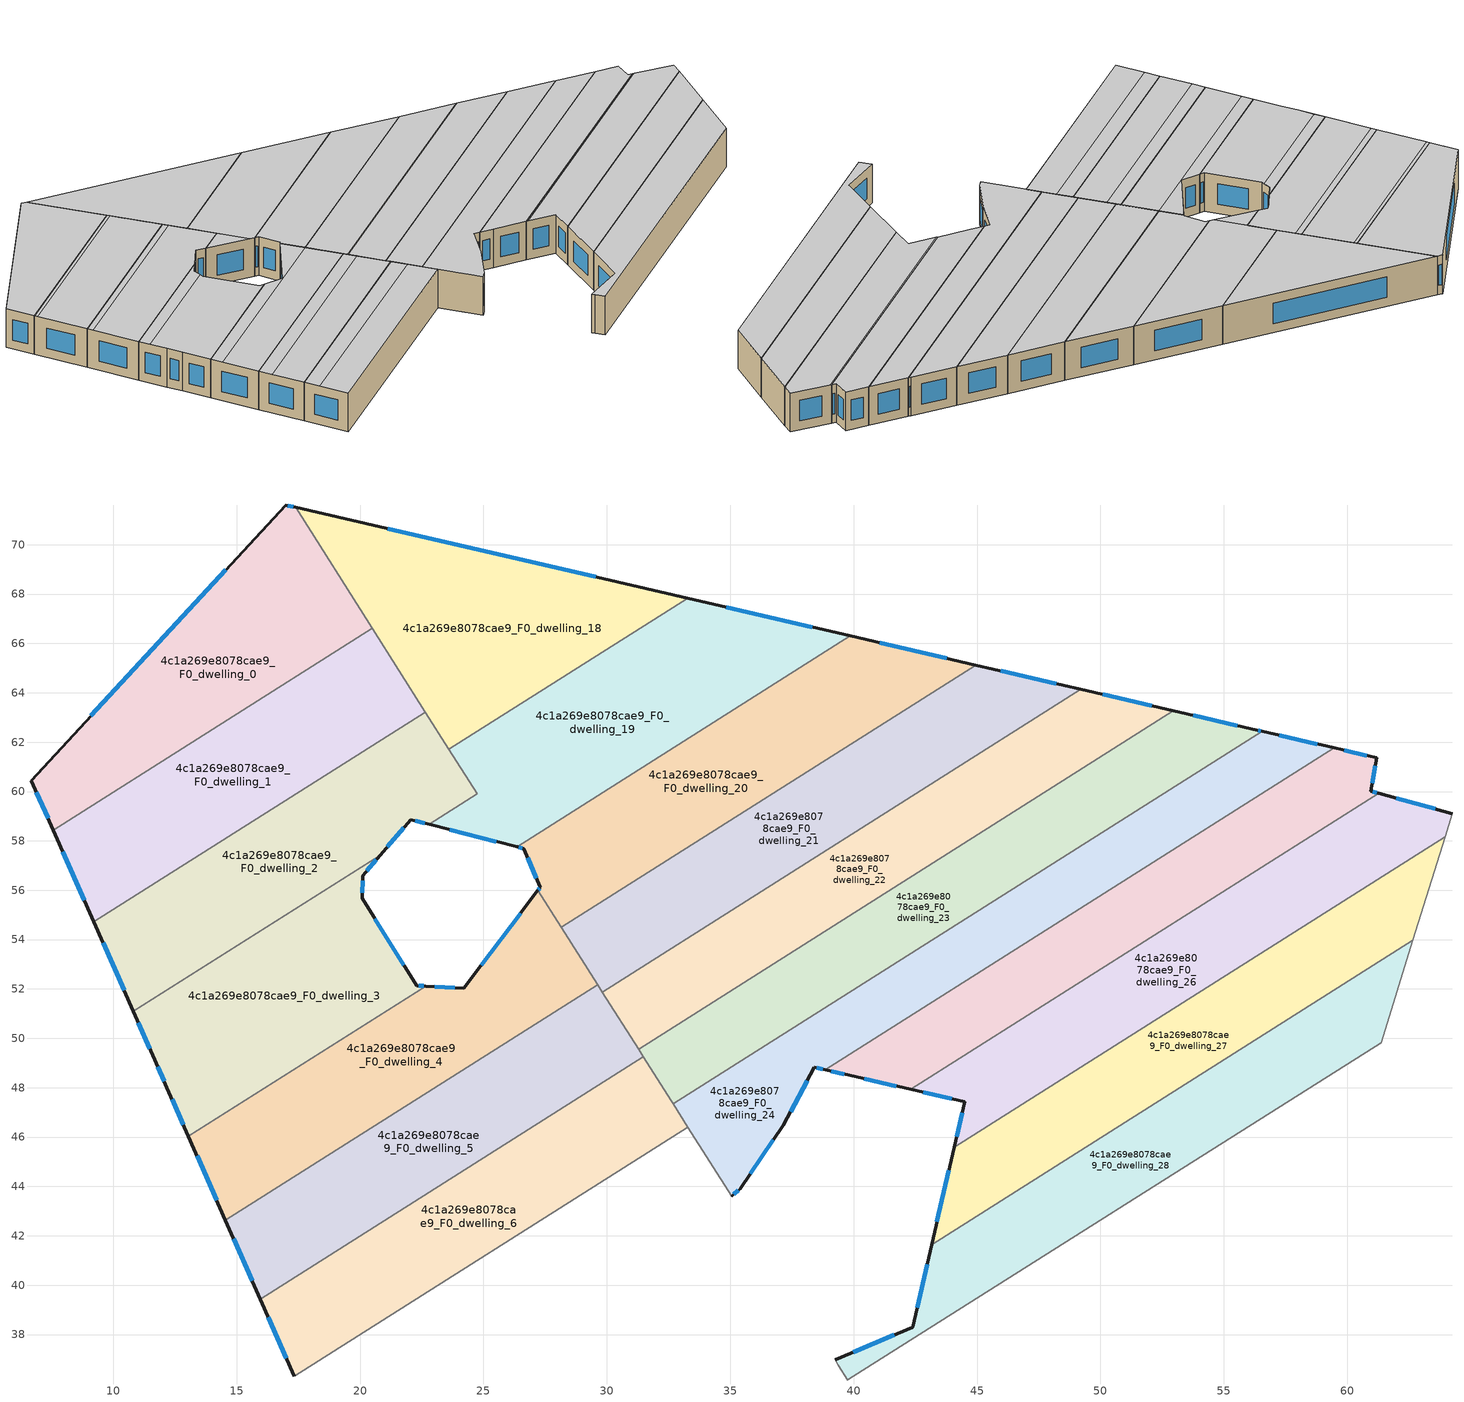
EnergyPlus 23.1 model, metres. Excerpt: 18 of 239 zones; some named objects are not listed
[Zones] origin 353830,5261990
4c1a269e8078cae9_F0_dwelling_0
 floor ground (EU_floor_Construction): 17.4,71.51 20.49,66.62 7.57,58.44 6.68,60.45 16.98,71.61 z0
 wall outside (EU_wall_Construction): 17.4,71.51 16.98,71.61 6.68,60.45 7.57,58.44 z0:3
 wall to 4c1a269e8078cae9_F0_dwelling_1 (EU_wall_Construction): 7.57,58.44 20.49,66.62 z0:3
 wall to 4c1a269e8078cae9_F0_dwelling_18 (EU_wall_Construction): 20.49,66.62 17.4,71.51 z0:3
 window (EU_Window_Construction): 6.89,59.97 7.36,58.91 / 14.56,68.99 9.1,63.07 / 17.3,71.53 17.08,71.59 z0.7:2.3
 ceiling to 4c1a269e8078cae9_F1_dwelling_0 (EU_floor_Construction): 20.49,66.62 17.4,71.51 16.98,71.61 6.68,60.45 7.57,58.44 z3
4c1a269e8078cae9_F0_dwelling_1
 floor ground (EU_floor_Construction): 20.49,66.62 22.65,63.21 9.21,54.72 7.57,58.44 z0
 wall outside (EU_wall_Construction): 7.57,58.44 9.21,54.72 z0:3
 wall to 4c1a269e8078cae9_F0_dwelling_2 (EU_wall_Construction): 9.21,54.72 22.65,63.21 z0:3
 wall to 4c1a269e8078cae9_F0_dwelling_18 (EU_wall_Construction): 22.65,63.21 20.5,66.62 z0:3
 window (EU_Window_Construction): 7.95,57.56 8.83,55.59 z0.7:2.3
 ceiling to 4c1a269e8078cae9_F1_dwelling_1 (EU_floor_Construction): 22.65,63.21 20.62,66.41 7.67,58.22 9.21,54.72 z3
 ceiling to 4c1a269e8078cae9_F1_dwelling_0 (EU_floor_Construction): 20.62,66.41 20.49,66.62 7.57,58.44 7.67,58.22 z3
4c1a269e8078cae9_F0_dwelling_18
 floor ground (EU_floor_Construction): 33.29,67.83 23.6,61.7 17.4,71.51 z0
 wall outside (EU_wall_Construction): 33.29,67.83 17.4,71.51 z0:3
 wall to 4c1a269e8078cae9_F0_dwelling_19 (EU_wall_Construction): 23.6,61.7 33.29,67.83 z0:3
 wall to 4c1a269e8078cae9_F0_dwelling_2 (EU_wall_Construction): 22.65,63.21 23.6,61.7 z0:3
 window (EU_Window_Construction): 29.56,68.69 21.13,70.65 z0.7:2.3
 ceiling to 4c1a269e8078cae9_F1_dwelling_17 (EU_floor_Construction): 33.29,67.83 17.4,71.51 23.6,61.7 z3
4c1a269e8078cae9_F0_dwelling_19
 floor ground (EU_floor_Construction): 39.87,66.3 26.36,57.76 22.8,58.67 24.74,59.9 23.6,61.7 33.29,67.83 z0
 wall outside (EU_wall_Construction): 39.87,66.3 33.29,67.83 / 22.8,58.67 26.36,57.76 z0:3
 wall to 4c1a269e8078cae9_F0_dwelling_20 (EU_wall_Construction): 26.36,57.76 39.87,66.3 z0:3
 wall to 4c1a269e8078cae9_F0_dwelling_2 (EU_wall_Construction): 23.6,61.7 24.74,59.9 22.8,58.67 z0:3
 window (EU_Window_Construction): 38.32,66.66 34.83,67.47 / 23.63,58.46 25.53,57.97 z0.7:2.3
 ceiling to 4c1a269e8078cae9_F1_dwelling_18 (EU_floor_Construction): 39.87,66.3 33.29,67.83 23.6,61.7 26.05,57.84 26.36,57.76 z3
 ceiling to 4c1a269e8078cae9_F1_dwelling_2 (EU_floor_Construction): 26.05,57.84 24.5,60.29 24.74,59.9 22.8,58.67 z3
4c1a269e8078cae9_F0_dwelling_2
 floor ground (EU_floor_Construction): 22.65,63.21 24.74,59.9 22.8,58.67 22.06,58.86 20.82,57.42 10.82,51.09 9.21,54.72 z0
 wall outside (EU_wall_Construction): 20.82,57.42 22.06,58.86 22.8,58.67 / 9.21,54.72 10.82,51.09 z0:3
 wall to 4c1a269e8078cae9_F0_dwelling_3 (EU_wall_Construction): 10.82,51.09 20.82,57.42 z0:3
 window (EU_Window_Construction): 21.11,57.76 21.77,58.52 / 9.59,53.86 10.44,51.94 / 22.23,58.82 22.62,58.72 z0.7:2.3
 ceiling to 4c1a269e8078cae9_F1_dwelling_2 (EU_floor_Construction): 20.82,57.42 22.06,58.86 22.8,58.67 24.74,59.9 22.89,62.82 9.4,54.29 10.82,51.09 z3
 ceiling to 4c1a269e8078cae9_F1_dwelling_1 (EU_floor_Construction): 22.89,62.82 22.65,63.21 9.21,54.72 9.4,54.29 z3
4c1a269e8078cae9_F0_dwelling_20
 floor ground (EU_floor_Construction): 44.96,65.12 28.16,54.5 27.21,56 27.3,56.12 26.64,57.69 26.36,57.76 39.87,66.3 z0
 wall outside (EU_wall_Construction): 26.36,57.76 26.64,57.69 27.3,56.12 27.21,56 / 44.96,65.12 39.87,66.3 z0:3
 wall to 4c1a269e8078cae9_F0_dwelling_21 (EU_wall_Construction): 28.16,54.5 44.96,65.12 z0:3
 wall to 4c1a269e8078cae9_F0_dwelling_4 (EU_wall_Construction): 27.21,56 28.16,54.5 z0:3
 window (EU_Window_Construction): 26.43,57.74 26.58,57.71 / 43.76,65.4 41.06,66.03 / 27.28,56.09 27.23,56.03 / 26.8,57.32 27.14,56.49 z0.7:2.3
 ceiling to 4c1a269e8078cae9_F1_dwelling_19 (EU_floor_Construction): 44.96,65.12 39.87,66.3 26.36,57.76 26.64,57.69 27.3,56.12 27.21,56 28.16,54.5 z3
4c1a269e8078cae9_F0_dwelling_21
 floor ground (EU_floor_Construction): 49.21,64.14 29.82,51.88 28.16,54.5 44.96,65.12 z0
 wall outside (EU_wall_Construction): 49.21,64.14 44.96,65.12 z0:3
 wall to 4c1a269e8078cae9_F0_dwelling_22 (EU_wall_Construction): 29.82,51.88 49.21,64.14 z0:3
 wall to 4c1a269e8078cae9_F0_dwelling_5 (EU_wall_Construction): 29.63,52.18 29.82,51.88 z0:3
 wall to 4c1a269e8078cae9_F0_dwelling_4 (EU_wall_Construction): 28.16,54.5 29.63,52.18 z0:3
 window (EU_Window_Construction): 48.21,64.37 45.95,64.89 z0.7:2.3
 ceiling to 4c1a269e8078cae9_F1_dwelling_20 (EU_floor_Construction): 49.21,64.14 44.96,65.12 28.16,54.5 29.82,51.88 z3
4c1a269e8078cae9_F0_dwelling_22
 floor ground (EU_floor_Construction): 52.96,63.27 31.28,49.56 29.82,51.88 49.21,64.14 z0
 wall outside (EU_wall_Construction): 52.96,63.27 49.21,64.14 z0:3
 wall to 4c1a269e8078cae9_F0_dwelling_23 (EU_wall_Construction): 31.28,49.56 52.96,63.27 z0:3
 wall to 4c1a269e8078cae9_F0_dwelling_5 (EU_wall_Construction): 29.82,51.87 31.28,49.56 z0:3
 window (EU_Window_Construction): 52.08,63.48 50.09,63.94 z0.7:2.3
 ceiling to 4c1a269e8078cae9_F1_dwelling_21 (EU_floor_Construction): 52.96,63.27 49.21,64.14 29.82,51.88 31.28,49.56 z3
4c1a269e8078cae9_F0_dwelling_23
 floor ground (EU_floor_Construction): 56.34,62.49 56.55,62.44 32.69,47.34 32.61,47.47 31.28,49.56 52.96,63.27 z0
 wall outside (EU_wall_Construction): 56.55,62.44 56.34,62.49 52.96,63.27 z0:3
 wall to 4c1a269e8078cae9_F0_dwelling_24 (EU_wall_Construction): 32.69,47.34 56.55,62.44 z0:3
 wall to 4c1a269e8078cae9_F0_dwelling_6 (EU_wall_Construction): 31.48,49.25 32.61,47.47 32.69,47.34 z0:3
 wall to 4c1a269e8078cae9_F0_dwelling_5 (EU_wall_Construction): 31.28,49.56 31.48,49.25 z0:3
 window (EU_Window_Construction): 55.55,62.67 53.75,63.09 / 56.5,62.45 56.39,62.47 z0.7:2.3
 ceiling to 4c1a269e8078cae9_F1_dwelling_22 (EU_floor_Construction): 56.55,62.44 56.34,62.49 52.96,63.27 31.28,49.56 32.61,47.47 32.69,47.34 z3
4c1a269e8078cae9_F0_dwelling_24
 floor ground (EU_floor_Construction): 59.47,61.76 38.85,48.72 38.4,48.82 37.15,46.49 35.4,43.92 35.06,43.6 32.69,47.34 56.55,62.44 z0
 wall outside (EU_wall_Construction): 59.47,61.76 56.55,62.44 / 35.06,43.6 35.4,43.92 37.15,46.49 38.4,48.82 38.85,48.72 z0:3
 wall to 4c1a269e8078cae9_F0_dwelling_25 (EU_wall_Construction): 38.85,48.72 59.47,61.76 z0:3
 wall to 4c1a269e8078cae9_F0_dwelling_7 (EU_wall_Construction): 33.29,46.4 35.06,43.6 z0:3
 wall to 4c1a269e8078cae9_F0_dwelling_6 (EU_wall_Construction): 32.69,47.34 33.29,46.4 z0:3
 window (EU_Window_Construction): 58.78,61.92 57.23,62.28 / 38.51,48.8 38.75,48.74 / 37.45,47.03 38.11,48.27 / 35.81,44.52 36.74,45.88 / 35.14,43.67 35.32,43.84 z0.7:2.3
 ceiling to 4c1a269e8078cae9_F1_dwelling_23 (EU_floor_Construction): 59.47,61.76 56.55,62.44 32.69,47.34 35.06,43.6 35.4,43.92 37.15,46.49 38.4,48.82 38.85,48.72 z3
4c1a269e8078cae9_F0_dwelling_25
 floor ground (EU_floor_Construction): 61.19,61.36 60.95,60.01 61.28,59.92 42.31,47.93 39.84,48.5 38.85,48.72 59.47,61.76 z0
 wall outside (EU_wall_Construction): 61.28,59.92 60.95,60.01 61.19,61.36 59.47,61.76 / 38.85,48.72 39.84,48.5 42.31,47.93 z0:3
 wall to 4c1a269e8078cae9_F0_dwelling_26 (EU_wall_Construction): 42.31,47.93 61.28,59.92 z0:3
 window (EU_Window_Construction): 60.79,61.46 59.87,61.67 / 61.01,60.33 61.13,61.05 / 61.2,59.94 61.03,59.99 / 40.42,48.36 41.73,48.06 / 39.08,48.67 39.61,48.55 z0.7:2.3
 ceiling to 4c1a269e8078cae9_F1_dwelling_24 (EU_floor_Construction): 61.28,59.92 60.95,60.01 61.19,61.36 59.47,61.76 38.85,48.72 39.84,48.5 42.31,47.93 z3
4c1a269e8078cae9_F0_dwelling_26
 floor ground (EU_floor_Construction): 64.25,59.11 63.96,58.17 44.07,45.59 44.49,47.42 42.31,47.93 61.28,59.92 z0
 wall outside (EU_wall_Construction): 64.25,59.11 61.28,59.92 / 42.31,47.93 44.49,47.42 44.07,45.59 z0:3
 wall adiabatic (EU_wall_Construction): 63.96,58.17 64.25,59.11 z0:3
 wall to 4c1a269e8078cae9_F0_dwelling_27 (EU_wall_Construction): 44.07,45.59 63.96,58.17 z0:3
 window (EU_Window_Construction): 63.55,59.3 61.98,59.73 / 44.4,46.99 44.17,46.02 / 42.82,47.81 43.98,47.54 z0.7:2.3
 ceiling to 4c1a269e8078cae9_F1_dwelling_25 (EU_floor_Construction): 63.96,58.17 64.25,59.11 61.41,59.89 42.45,47.9 44.49,47.42 44.07,45.59 z3
 ceiling to 4c1a269e8078cae9_F1_dwelling_24 (EU_floor_Construction): 61.41,59.89 61.28,59.92 42.31,47.93 42.45,47.9 z3
4c1a269e8078cae9_F0_dwelling_27
 floor ground (EU_floor_Construction): 63.96,58.17 62.66,53.97 43.16,41.63 44.07,45.59 z0
 wall outside (EU_wall_Construction): 44.07,45.59 43.16,41.63 z0:3
 wall to 4c1a269e8078cae9_F0_dwelling_28 (EU_wall_Construction): 43.16,41.63 62.66,53.97 z0:3
 wall adiabatic (EU_wall_Construction): 62.66,53.97 63.96,58.17 z0:3
 window (EU_Window_Construction): 43.86,44.66 43.37,42.56 z0.7:2.3
 ceiling to 4c1a269e8078cae9_F1_dwelling_26 (EU_floor_Construction): 62.66,53.97 63.96,58.17 44.07,45.59 43.16,41.63 z3
4c1a269e8078cae9_F0_dwelling_28
 floor ground (EU_floor_Construction): 62.66,53.97 61.37,49.82 39.76,36.16 39.25,36.98 42.39,38.3 43.16,41.63 z0
 wall outside (EU_wall_Construction): 43.16,41.63 42.39,38.3 39.25,36.98 z0:3
 wall adiabatic (EU_wall_Construction): 61.37,49.82 62.66,53.97 z0:3
 wall to 4c1a269e8078cae9_F0_dwelling_29 (EU_wall_Construction): 39.76,36.16 61.37,49.82 z0:3
 wall to 4c1a269e8078cae9_F0_dwelling_9 (EU_wall_Construction): 39.25,36.98 39.39,36.76 z0:3
 wall to 4c1a269e8078cae9_F0_dwelling_10 (EU_wall_Construction): 39.39,36.76 39.76,36.16 z0:3
 window (EU_Window_Construction): 41.65,37.99 39.98,37.29 / 42.98,40.85 42.57,39.09 z0.7:2.3
 ceiling to 4c1a269e8078cae9_F1_dwelling_27 (EU_floor_Construction): 61.37,49.82 62.66,53.97 43.16,41.63 42.39,38.3 39.25,36.98 39.76,36.16 z3
4c1a269e8078cae9_F0_dwelling_3
 floor ground (EU_floor_Construction): 20.82,57.42 20.11,56.6 20.09,55.67 22.29,52.14 22.67,52.12 13.05,46.03 12.18,48 11.69,49.12 10.82,51.09 z0
 wall outside (EU_wall_Construction): 22.67,52.12 22.29,52.14 20.09,55.67 20.11,56.6 20.82,57.42 / 10.82,51.09 11.69,49.12 12.18,48 13.05,46.03 z0:3
 wall to 4c1a269e8078cae9_F0_dwelling_4 (EU_wall_Construction): 13.05,46.03 22.67,52.12 z0:3
 window (EU_Window_Construction): 20.28,56.79 20.65,57.23 / 20.09,55.89 20.11,56.38 / 21.77,52.97 20.61,54.84 / 22.58,52.12 22.38,52.13 / 12.38,47.54 12.84,46.49 / 11.8,48.86 12.06,48.26 / 11.02,50.63 11.48,49.58 z0.7:2.3
 ceiling to 4c1a269e8078cae9_F1_dwelling_3 (EU_floor_Construction): 22.67,52.12 22.29,52.14 20.09,55.67 20.09,55.94 11.17,50.29 11.69,49.12 12.18,48 13.05,46.03 z3
 ceiling to 4c1a269e8078cae9_F1_dwelling_2 (EU_floor_Construction): 20.09,55.94 20.11,56.6 20.82,57.42 10.82,51.09 11.17,50.29 z3
4c1a269e8078cae9_F0_dwelling_4
 floor ground (EU_floor_Construction): 27.21,56 29.63,52.18 14.54,42.64 13.05,46.03 22.67,52.12 24.21,52.02 z0
 wall outside (EU_wall_Construction): 13.05,46.03 14.54,42.64 / 27.21,56 24.21,52.02 22.67,52.12 z0:3
 wall to 4c1a269e8078cae9_F0_dwelling_5 (EU_wall_Construction): 14.54,42.64 29.63,52.18 z0:3
 window (EU_Window_Construction): 13.4,45.23 14.19,43.43 / 23.85,52.04 23.03,52.09 / 26.51,55.07 24.91,52.96 z0.7:2.3
 ceiling adiabatic (EU_roof_Construction): 29.63,52.18 28.17,54.48 13.43,45.15 14.54,42.64 z3
 ceiling to 4c1a269e8078cae9_F1_dwelling_3 (EU_floor_Construction): 24.21,52.02 22.67,52.12 13.05,46.03 13.43,45.15 28.17,54.48 27.21,56 z3
4c1a269e8078cae9_F0_dwelling_5
 floor ground (EU_floor_Construction): 29.63,52.18 31.48,49.25 15.96,39.43 14.54,42.64 z0
 wall outside (EU_wall_Construction): 14.54,42.64 15.96,39.43 z0:3
 wall to 4c1a269e8078cae9_F0_dwelling_6 (EU_wall_Construction): 15.96,39.43 31.48,49.25 z0:3
 window (EU_Window_Construction): 14.88,41.88 15.63,40.18 z0.7:2.3
 ceiling to 4c1a269e8078cae9_F1_dwelling_5 (EU_floor_Construction): 31.48,49.25 30.18,51.31 14.97,41.68 15.96,39.43 z3
 ceiling to 4c1a269e8078cae9_F1_dwelling_4 (EU_floor_Construction): 30.18,51.31 29.63,52.18 14.54,42.64 14.97,41.68 z3
4c1a269e8078cae9_F0_dwelling_6
 floor ground (EU_floor_Construction): 31.48,49.25 33.29,46.4 17.34,36.31 15.96,39.43 z0
 wall outside (EU_wall_Construction): 15.96,39.43 17.34,36.31 z0:3
 wall to 4c1a269e8078cae9_F0_dwelling_7 (EU_wall_Construction): 17.34,36.31 33.29,46.4 z0:3
 window (EU_Window_Construction): 16.28,38.7 17.01,37.04 z0.7:2.3
 ceiling to 4c1a269e8078cae9_F1_dwelling_6 (EU_floor_Construction): 33.29,46.4 32.12,48.23 16.45,38.32 17.34,36.31 z3
 ceiling to 4c1a269e8078cae9_F1_dwelling_5 (EU_floor_Construction): 32.12,48.23 31.48,49.25 15.96,39.43 16.45,38.32 z3
[Building]
EU S2 Campaign: North Axis=0; Terrain=City; Solar Distribution=FullExterior
[Site:Location]
Budapest.Ferenc.Liszt.Intl.AP: Latitude=47.437; Longitude=19.256; Time Zone=1; Elevation=185
[SizingPeriod:WeatherFileDays]
AnnualSizingPeriod: Begin Month=1; Begin Day of Month=1; End Month=12; End Day of Month=31; Day of Week for Start Day=Monday; Use Weather File Daylight Saving Period=No; Use Weather File Rain and Snow Indicators=No
[MATERIAL]
EU_InternalMass_Material: Roughness=MediumRough; Thickness=0.1; Conductivity=1; Density=1800; Specific Heat=900; Thermal Absorptance=0.9; Solar Absorptance=0.7; Visible Absorptance=0.7
[MATERIAL:NOMASS] Roughness=MediumRough; Thermal Absorptance=0.9; Solar Absorptance=0.7; Visible Absorptance=0.7
Name | Thermal Resistance
EU_wall_NoMass | 0.832559
EU_roof_NoMass | 1.39638
EU_floor_NoMass | 0.872794
[WINDOWMATERIAL:SIMPLEGLAZINGSYSTEM]
EU_Window_SimpleGlazing: UFactor=2.79869; Solar Heat Gain Coefficient=0.75; Visible Transmittance=0.75
[CONSTRUCTION]
EU_wall_Construction: EU_wall_NoMass
EU_roof_Construction: EU_roof_NoMass
EU_floor_Construction: EU_floor_NoMass
EU_Window_Construction: EU_Window_SimpleGlazing
EU_InternalMass_Construction: EU_InternalMass_Material
[ZONE] Type=1; Multiplier=1; Ceiling Height=autocalculate; Floor Area=autocalculate; Part of Total Floor Area=Yes
Name | Volume
4c1a269e8078cae9_F0_dwelling_0 | 188.39
4c1a269e8078cae9_F0_dwelling_1 | 188.377
4c1a269e8078cae9_F0_dwelling_18 | 199.45
4c1a269e8078cae9_F0_dwelling_19 | 207.895
4c1a269e8078cae9_F0_dwelling_2 | 188.398
4c1a269e8078cae9_F0_dwelling_20 | 199.465
4c1a269e8078cae9_F0_dwelling_21; 4c1a269e8078cae9_F0_dwelling_27 | 199.463
4c1a269e8078cae9_F0_dwelling_22 | 199.5
4c1a269e8078cae9_F0_dwelling_23 | 212.153
4c1a269e8078cae9_F0_dwelling_24 | 206.153
4c1a269e8078cae9_F0_dwelling_25 | 180.108
4c1a269e8078cae9_F0_dwelling_26 | 199.453
4c1a269e8078cae9_F0_dwelling_28 | 199.487
4c1a269e8078cae9_F0_dwelling_3 | 177.05
4c1a269e8078cae9_F0_dwelling_4 | 191.298
4c1a269e8078cae9_F0_dwelling_5 | 188.392
4c1a269e8078cae9_F0_dwelling_6 | 188.419
[INTERNALMASS] Construction=EU_InternalMass_Construction
Name | Zone or ZoneList | Surface Area
4c1a269e8078cae9_F0_dwelling_0_EU_InternalMass | 4c1a269e8078cae9_F0_dwelling_0 | 62.797
4c1a269e8078cae9_F0_dwelling_1_EU_InternalMass | 4c1a269e8078cae9_F0_dwelling_1 | 62.7921
4c1a269e8078cae9_F0_dwelling_2_EU_InternalMass | 4c1a269e8078cae9_F0_dwelling_2 | 62.8007
4c1a269e8078cae9_F0_dwelling_3_EU_InternalMass | 4c1a269e8078cae9_F0_dwelling_3 | 59.0169
4c1a269e8078cae9_F0_dwelling_4_EU_InternalMass | 4c1a269e8078cae9_F0_dwelling_4 | 63.7646
4c1a269e8078cae9_F0_dwelling_5_EU_InternalMass | 4c1a269e8078cae9_F0_dwelling_5 | 62.7971
4c1a269e8078cae9_F0_dwelling_6_EU_InternalMass | 4c1a269e8078cae9_F0_dwelling_6 | 62.8064
4c1a269e8078cae9_F0_dwelling_18_EU_InternalMass | 4c1a269e8078cae9_F0_dwelling_18 | 66.4834
4c1a269e8078cae9_F0_dwelling_19_EU_InternalMass | 4c1a269e8078cae9_F0_dwelling_19 | 69.299
4c1a269e8078cae9_F0_dwelling_20_EU_InternalMass | 4c1a269e8078cae9_F0_dwelling_20 | 66.4884
4c1a269e8078cae9_F0_dwelling_21_EU_InternalMass | 4c1a269e8078cae9_F0_dwelling_21 | 66.4875
4c1a269e8078cae9_F0_dwelling_22_EU_InternalMass | 4c1a269e8078cae9_F0_dwelling_22 | 66.5001
4c1a269e8078cae9_F0_dwelling_23_EU_InternalMass | 4c1a269e8078cae9_F0_dwelling_23 | 70.714
4c1a269e8078cae9_F0_dwelling_24_EU_InternalMass | 4c1a269e8078cae9_F0_dwelling_24 | 68.7217
4c1a269e8078cae9_F0_dwelling_25_EU_InternalMass | 4c1a269e8078cae9_F0_dwelling_25 | 60.0362
4c1a269e8078cae9_F0_dwelling_26_EU_InternalMass | 4c1a269e8078cae9_F0_dwelling_26 | 66.4845
4c1a269e8078cae9_F0_dwelling_27_EU_InternalMass | 4c1a269e8078cae9_F0_dwelling_27 | 66.4879
4c1a269e8078cae9_F0_dwelling_28_EU_InternalMass | 4c1a269e8078cae9_F0_dwelling_28 | 66.4954
[OTHEREQUIPMENT] Fuel Type=Electricity; Design Level Calculation Method=Watts/Area; Power per Zone Floor Area=1; Fraction Latent=0; Fraction Radiant=0; Fraction Lost=0; Carbon Dioxide Generation Rate=0; EndUse Subcategory=EU_Step8_InternalGains
Name | Zone or ZoneList or Space or SpaceList | Schedule
EU_Step8_InternalGain_4c1a269e8078cae9_F0_dwelling_0_f000 | 4c1a269e8078cae9_F0_dwelling_0 | EU_Step8_GainSchedule_4c1a269e8078cae9_F0_dwelling_0_f000
EU_Step8_InternalGain_4c1a269e8078cae9_F0_dwelling_1_f000 | 4c1a269e8078cae9_F0_dwelling_1 | EU_Step8_GainSchedule_4c1a269e8078cae9_F0_dwelling_1_f000
EU_Step8_InternalGain_4c1a269e8078cae9_F0_dwelling_2_f000 | 4c1a269e8078cae9_F0_dwelling_2 | EU_Step8_GainSchedule_4c1a269e8078cae9_F0_dwelling_2_f000
EU_Step8_InternalGain_4c1a269e8078cae9_F0_dwelling_3_f000 | 4c1a269e8078cae9_F0_dwelling_3 | EU_Step8_GainSchedule_4c1a269e8078cae9_F0_dwelling_3_f000
EU_Step8_InternalGain_4c1a269e8078cae9_F0_dwelling_4_f000 | 4c1a269e8078cae9_F0_dwelling_4 | EU_Step8_GainSchedule_4c1a269e8078cae9_F0_dwelling_4_f000
EU_Step8_InternalGain_4c1a269e8078cae9_F0_dwelling_5_f000 | 4c1a269e8078cae9_F0_dwelling_5 | EU_Step8_GainSchedule_4c1a269e8078cae9_F0_dwelling_5_f000
EU_Step8_InternalGain_4c1a269e8078cae9_F0_dwelling_6_f000 | 4c1a269e8078cae9_F0_dwelling_6 | EU_Step8_GainSchedule_4c1a269e8078cae9_F0_dwelling_6_f000
EU_Step8_InternalGain_4c1a269e8078cae9_F0_dwelling_18_f000 | 4c1a269e8078cae9_F0_dwelling_18 | EU_Step8_GainSchedule_4c1a269e8078cae9_F0_dwelling_18_f000
EU_Step8_InternalGain_4c1a269e8078cae9_F0_dwelling_19_f000 | 4c1a269e8078cae9_F0_dwelling_19 | EU_Step8_GainSchedule_4c1a269e8078cae9_F0_dwelling_19_f000
EU_Step8_InternalGain_4c1a269e8078cae9_F0_dwelling_20_f000 | 4c1a269e8078cae9_F0_dwelling_20 | EU_Step8_GainSchedule_4c1a269e8078cae9_F0_dwelling_20_f000
EU_Step8_InternalGain_4c1a269e8078cae9_F0_dwelling_21_f000 | 4c1a269e8078cae9_F0_dwelling_21 | EU_Step8_GainSchedule_4c1a269e8078cae9_F0_dwelling_21_f000
EU_Step8_InternalGain_4c1a269e8078cae9_F0_dwelling_22_f000 | 4c1a269e8078cae9_F0_dwelling_22 | EU_Step8_GainSchedule_4c1a269e8078cae9_F0_dwelling_22_f000
EU_Step8_InternalGain_4c1a269e8078cae9_F0_dwelling_23_f000 | 4c1a269e8078cae9_F0_dwelling_23 | EU_Step8_GainSchedule_4c1a269e8078cae9_F0_dwelling_23_f000
EU_Step8_InternalGain_4c1a269e8078cae9_F0_dwelling_24_f000 | 4c1a269e8078cae9_F0_dwelling_24 | EU_Step8_GainSchedule_4c1a269e8078cae9_F0_dwelling_24_f000
EU_Step8_InternalGain_4c1a269e8078cae9_F0_dwelling_25_f000 | 4c1a269e8078cae9_F0_dwelling_25 | EU_Step8_GainSchedule_4c1a269e8078cae9_F0_dwelling_25_f000
EU_Step8_InternalGain_4c1a269e8078cae9_F0_dwelling_26_f000 | 4c1a269e8078cae9_F0_dwelling_26 | EU_Step8_GainSchedule_4c1a269e8078cae9_F0_dwelling_26_f000
EU_Step8_InternalGain_4c1a269e8078cae9_F0_dwelling_27_f000 | 4c1a269e8078cae9_F0_dwelling_27 | EU_Step8_GainSchedule_4c1a269e8078cae9_F0_dwelling_27_f000
EU_Step8_InternalGain_4c1a269e8078cae9_F0_dwelling_28_f000 | 4c1a269e8078cae9_F0_dwelling_28 | EU_Step8_GainSchedule_4c1a269e8078cae9_F0_dwelling_28_f000
[ZONEVENTILATION:DESIGNFLOWRATE] Schedule=EU_AlwaysOn; Design Flow Rate Calculation Method=AirChanges/Hour; Air Changes per Hour=0.475469; Ventilation Type=Natural; Fan Pressure Rise=0; Fan Total Efficiency=1; Constant Term Coefficient=1; Temperature Term Coefficient=0; Velocity Term Coefficient=0; Velocity Squared Term Coefficient=0; Minimum Indoor Temperature=-100; Maximum Indoor Temperature=100; Delta Temperature=-100; Minimum Outdoor Temperature=-100; Maximum Outdoor Temperature=100; Maximum Wind Speed=40
Name | Zone or ZoneList or Space or SpaceList
EU_ConstantAir_4c1a269e8078cae9_F0_dwelling_0 | 4c1a269e8078cae9_F0_dwelling_0
EU_ConstantAir_4c1a269e8078cae9_F0_dwelling_1 | 4c1a269e8078cae9_F0_dwelling_1
EU_ConstantAir_4c1a269e8078cae9_F0_dwelling_2 | 4c1a269e8078cae9_F0_dwelling_2
EU_ConstantAir_4c1a269e8078cae9_F0_dwelling_3 | 4c1a269e8078cae9_F0_dwelling_3
EU_ConstantAir_4c1a269e8078cae9_F0_dwelling_4 | 4c1a269e8078cae9_F0_dwelling_4
EU_ConstantAir_4c1a269e8078cae9_F0_dwelling_5 | 4c1a269e8078cae9_F0_dwelling_5
EU_ConstantAir_4c1a269e8078cae9_F0_dwelling_6 | 4c1a269e8078cae9_F0_dwelling_6
EU_ConstantAir_4c1a269e8078cae9_F0_dwelling_18 | 4c1a269e8078cae9_F0_dwelling_18
EU_ConstantAir_4c1a269e8078cae9_F0_dwelling_19 | 4c1a269e8078cae9_F0_dwelling_19
EU_ConstantAir_4c1a269e8078cae9_F0_dwelling_20 | 4c1a269e8078cae9_F0_dwelling_20
EU_ConstantAir_4c1a269e8078cae9_F0_dwelling_21 | 4c1a269e8078cae9_F0_dwelling_21
EU_ConstantAir_4c1a269e8078cae9_F0_dwelling_22 | 4c1a269e8078cae9_F0_dwelling_22
EU_ConstantAir_4c1a269e8078cae9_F0_dwelling_23 | 4c1a269e8078cae9_F0_dwelling_23
EU_ConstantAir_4c1a269e8078cae9_F0_dwelling_24 | 4c1a269e8078cae9_F0_dwelling_24
EU_ConstantAir_4c1a269e8078cae9_F0_dwelling_25 | 4c1a269e8078cae9_F0_dwelling_25
EU_ConstantAir_4c1a269e8078cae9_F0_dwelling_26 | 4c1a269e8078cae9_F0_dwelling_26
EU_ConstantAir_4c1a269e8078cae9_F0_dwelling_27 | 4c1a269e8078cae9_F0_dwelling_27
EU_ConstantAir_4c1a269e8078cae9_F0_dwelling_28 | 4c1a269e8078cae9_F0_dwelling_28
[HVACTEMPLATE:ZONE:IDEALLOADSAIRSYSTEM] System Availability Schedule=EU_AlwaysOn; Maximum Heating Supply Air Temperature=50; Minimum Cooling Supply Air Temperature=13; Maximum Heating Supply Air Humidity Ratio=0.0156; Minimum Cooling Supply Air Humidity Ratio=0.0077; Heating Limit=NoLimit; Cooling Limit=NoLimit; Heating Availability Schedule=EU_AlwaysOn; Cooling Availability Schedule=EU_CoolingOff; Dehumidification Control Type=ConstantSensibleHeatRatio; Cooling Sensible Heat Ratio=0.7; Dehumidification Setpoint=60; Humidification Control Type=None; Humidification Setpoint=30; Outdoor Air Method=None; Outdoor Air Flow Rate per Person=0.00944; Outdoor Air Flow Rate per Zone Floor Area=0; Outdoor Air Flow Rate per Zone=0; Demand Controlled Ventilation Type=None; Outdoor Air Economizer Type=NoEconomizer; Heat Recovery Type=None; Sensible Heat Recovery Effectiveness=0.7; Latent Heat Recovery Effectiveness=0.65
Name | Template Thermostat
4c1a269e8078cae9_F0_dwelling_0 | EU_HeatOnly_4c1a269e8078cae9_F0_dwelling_0
4c1a269e8078cae9_F0_dwelling_1 | EU_HeatOnly_4c1a269e8078cae9_F0_dwelling_1
4c1a269e8078cae9_F0_dwelling_2 | EU_HeatOnly_4c1a269e8078cae9_F0_dwelling_2
4c1a269e8078cae9_F0_dwelling_3 | EU_HeatOnly_4c1a269e8078cae9_F0_dwelling_3
4c1a269e8078cae9_F0_dwelling_4 | EU_HeatOnly_4c1a269e8078cae9_F0_dwelling_4
4c1a269e8078cae9_F0_dwelling_5 | EU_HeatOnly_4c1a269e8078cae9_F0_dwelling_5
4c1a269e8078cae9_F0_dwelling_6 | EU_HeatOnly_4c1a269e8078cae9_F0_dwelling_6
4c1a269e8078cae9_F0_dwelling_18 | EU_HeatOnly_4c1a269e8078cae9_F0_dwelling_18
4c1a269e8078cae9_F0_dwelling_19 | EU_HeatOnly_4c1a269e8078cae9_F0_dwelling_19
4c1a269e8078cae9_F0_dwelling_20 | EU_HeatOnly_4c1a269e8078cae9_F0_dwelling_20
4c1a269e8078cae9_F0_dwelling_21 | EU_HeatOnly_4c1a269e8078cae9_F0_dwelling_21
4c1a269e8078cae9_F0_dwelling_22 | EU_HeatOnly_4c1a269e8078cae9_F0_dwelling_22
4c1a269e8078cae9_F0_dwelling_23 | EU_HeatOnly_4c1a269e8078cae9_F0_dwelling_23
4c1a269e8078cae9_F0_dwelling_24 | EU_HeatOnly_4c1a269e8078cae9_F0_dwelling_24
4c1a269e8078cae9_F0_dwelling_25 | EU_HeatOnly_4c1a269e8078cae9_F0_dwelling_25
4c1a269e8078cae9_F0_dwelling_26 | EU_HeatOnly_4c1a269e8078cae9_F0_dwelling_26
4c1a269e8078cae9_F0_dwelling_27 | EU_HeatOnly_4c1a269e8078cae9_F0_dwelling_27
4c1a269e8078cae9_F0_dwelling_28 | EU_HeatOnly_4c1a269e8078cae9_F0_dwelling_28
[SIZING:ZONE] Zone Cooling Design Supply Air Temperature Input Method=SupplyAirTemperature; Zone Cooling Design Supply Air Temperature=13; Zone Heating Design Supply Air Temperature Input Method=SupplyAirTemperature; Zone Heating Design Supply Air Temperature=50; Zone Cooling Design Supply Air Humidity Ratio=0.008; Zone Heating Design Supply Air Humidity Ratio=0.008; Cooling Design Air Flow Method=DesignDay; Cooling Design Air Flow Rate=0; Cooling Minimum Air Flow per Zone Floor Area=0.000762; Cooling Minimum Air Flow=0; Cooling Minimum Air Flow Fraction=0.2; Heating Design Air Flow Method=DesignDay; Heating Design Air Flow Rate=0; Heating Maximum Air Flow per Zone Floor Area=0.002032; Heating Maximum Air Flow=0.141576; Heating Maximum Air Flow Fraction=0.3; Account for Dedicated Outdoor Air System=No; Dedicated Outdoor Air System Control Strategy=NeutralSupplyAir; Dedicated Outdoor Air Low Setpoint Temperature for Design=autosize; Dedicated Outdoor Air High Setpoint Temperature for Design=autosize; Zone Load Sizing Method=Sensible Load Only No Latent Load; Zone Latent Cooling Design Supply Air Humidity Ratio Input Method=HumidityRatioDifference; Zone Cooling Design Supply Air Humidity Ratio Difference=0.005; Zone Latent Heating Design Supply Air Humidity Ratio Input Method=HumidityRatioDifference; Zone Humidification Design Supply Air Humidity Ratio Difference=0.005
4c1a269e8078cae9_F0_dwelling_0; 4c1a269e8078cae9_F0_dwelling_1; 4c1a269e8078cae9_F0_dwelling_2; 4c1a269e8078cae9_F0_dwelling_3; 4c1a269e8078cae9_F0_dwelling_4; 4c1a269e8078cae9_F0_dwelling_5; 4c1a269e8078cae9_F0_dwelling_6; 4c1a269e8078cae9_F0_dwelling_18; 4c1a269e8078cae9_F0_dwelling_19; 4c1a269e8078cae9_F0_dwelling_20; 4c1a269e8078cae9_F0_dwelling_21; 4c1a269e8078cae9_F0_dwelling_22; 4c1a269e8078cae9_F0_dwelling_23; 4c1a269e8078cae9_F0_dwelling_24; 4c1a269e8078cae9_F0_dwelling_25; 4c1a269e8078cae9_F0_dwelling_26; 4c1a269e8078cae9_F0_dwelling_27; 4c1a269e8078cae9_F0_dwelling_28
[SCHEDULE:CONSTANT]
Name | Hourly Value
EU_AlwaysOn | 1
EU_CoolingOff | 0
[SCHEDULE:FILE] Column Number=1; Rows to Skip at Top=0; Number of Hours of Data=8760; Column Separator=Comma; Interpolate to Timestep=No; Minutes per Item=60; Adjust Schedule for Daylight Savings=Yes
Name | File
EU_Step8_GainSchedule_4c1a269e8078cae9_F0_dwelling_0_f000 | ../../schedules/4c1a269e8078cae9/4c1a269e8078cae9_F0_dwelling_0_f000_gain.csv
EU_Step8_GainSchedule_4c1a269e8078cae9_F0_dwelling_1_f000 | ../../schedules/4c1a269e8078cae9/4c1a269e8078cae9_F0_dwelling_1_f000_gain.csv
EU_Step8_GainSchedule_4c1a269e8078cae9_F0_dwelling_2_f000 | ../../schedules/4c1a269e8078cae9/4c1a269e8078cae9_F0_dwelling_2_f000_gain.csv
EU_Step8_GainSchedule_4c1a269e8078cae9_F0_dwelling_3_f000 | ../../schedules/4c1a269e8078cae9/4c1a269e8078cae9_F0_dwelling_3_f000_gain.csv
EU_Step8_GainSchedule_4c1a269e8078cae9_F0_dwelling_4_f000 | ../../schedules/4c1a269e8078cae9/4c1a269e8078cae9_F0_dwelling_4_f000_gain.csv
EU_Step8_GainSchedule_4c1a269e8078cae9_F0_dwelling_5_f000 | ../../schedules/4c1a269e8078cae9/4c1a269e8078cae9_F0_dwelling_5_f000_gain.csv
EU_Step8_GainSchedule_4c1a269e8078cae9_F0_dwelling_6_f000 | ../../schedules/4c1a269e8078cae9/4c1a269e8078cae9_F0_dwelling_6_f000_gain.csv
EU_Step8_GainSchedule_4c1a269e8078cae9_F0_dwelling_18_f000 | ../../schedules/4c1a269e8078cae9/4c1a269e8078cae9_F0_dwelling_18_f000_gain.csv
EU_Step8_GainSchedule_4c1a269e8078cae9_F0_dwelling_19_f000 | ../../schedules/4c1a269e8078cae9/4c1a269e8078cae9_F0_dwelling_19_f000_gain.csv
EU_Step8_GainSchedule_4c1a269e8078cae9_F0_dwelling_20_f000 | ../../schedules/4c1a269e8078cae9/4c1a269e8078cae9_F0_dwelling_20_f000_gain.csv
EU_Step8_GainSchedule_4c1a269e8078cae9_F0_dwelling_21_f000 | ../../schedules/4c1a269e8078cae9/4c1a269e8078cae9_F0_dwelling_21_f000_gain.csv
EU_Step8_GainSchedule_4c1a269e8078cae9_F0_dwelling_22_f000 | ../../schedules/4c1a269e8078cae9/4c1a269e8078cae9_F0_dwelling_22_f000_gain.csv
EU_Step8_GainSchedule_4c1a269e8078cae9_F0_dwelling_23_f000 | ../../schedules/4c1a269e8078cae9/4c1a269e8078cae9_F0_dwelling_23_f000_gain.csv
EU_Step8_GainSchedule_4c1a269e8078cae9_F0_dwelling_24_f000 | ../../schedules/4c1a269e8078cae9/4c1a269e8078cae9_F0_dwelling_24_f000_gain.csv
EU_Step8_GainSchedule_4c1a269e8078cae9_F0_dwelling_25_f000 | ../../schedules/4c1a269e8078cae9/4c1a269e8078cae9_F0_dwelling_25_f000_gain.csv
EU_Step8_GainSchedule_4c1a269e8078cae9_F0_dwelling_26_f000 | ../../schedules/4c1a269e8078cae9/4c1a269e8078cae9_F0_dwelling_26_f000_gain.csv
EU_Step8_GainSchedule_4c1a269e8078cae9_F0_dwelling_27_f000 | ../../schedules/4c1a269e8078cae9/4c1a269e8078cae9_F0_dwelling_27_f000_gain.csv
EU_Step8_GainSchedule_4c1a269e8078cae9_F0_dwelling_28_f000 | ../../schedules/4c1a269e8078cae9/4c1a269e8078cae9_F0_dwelling_28_f000_gain.csv
